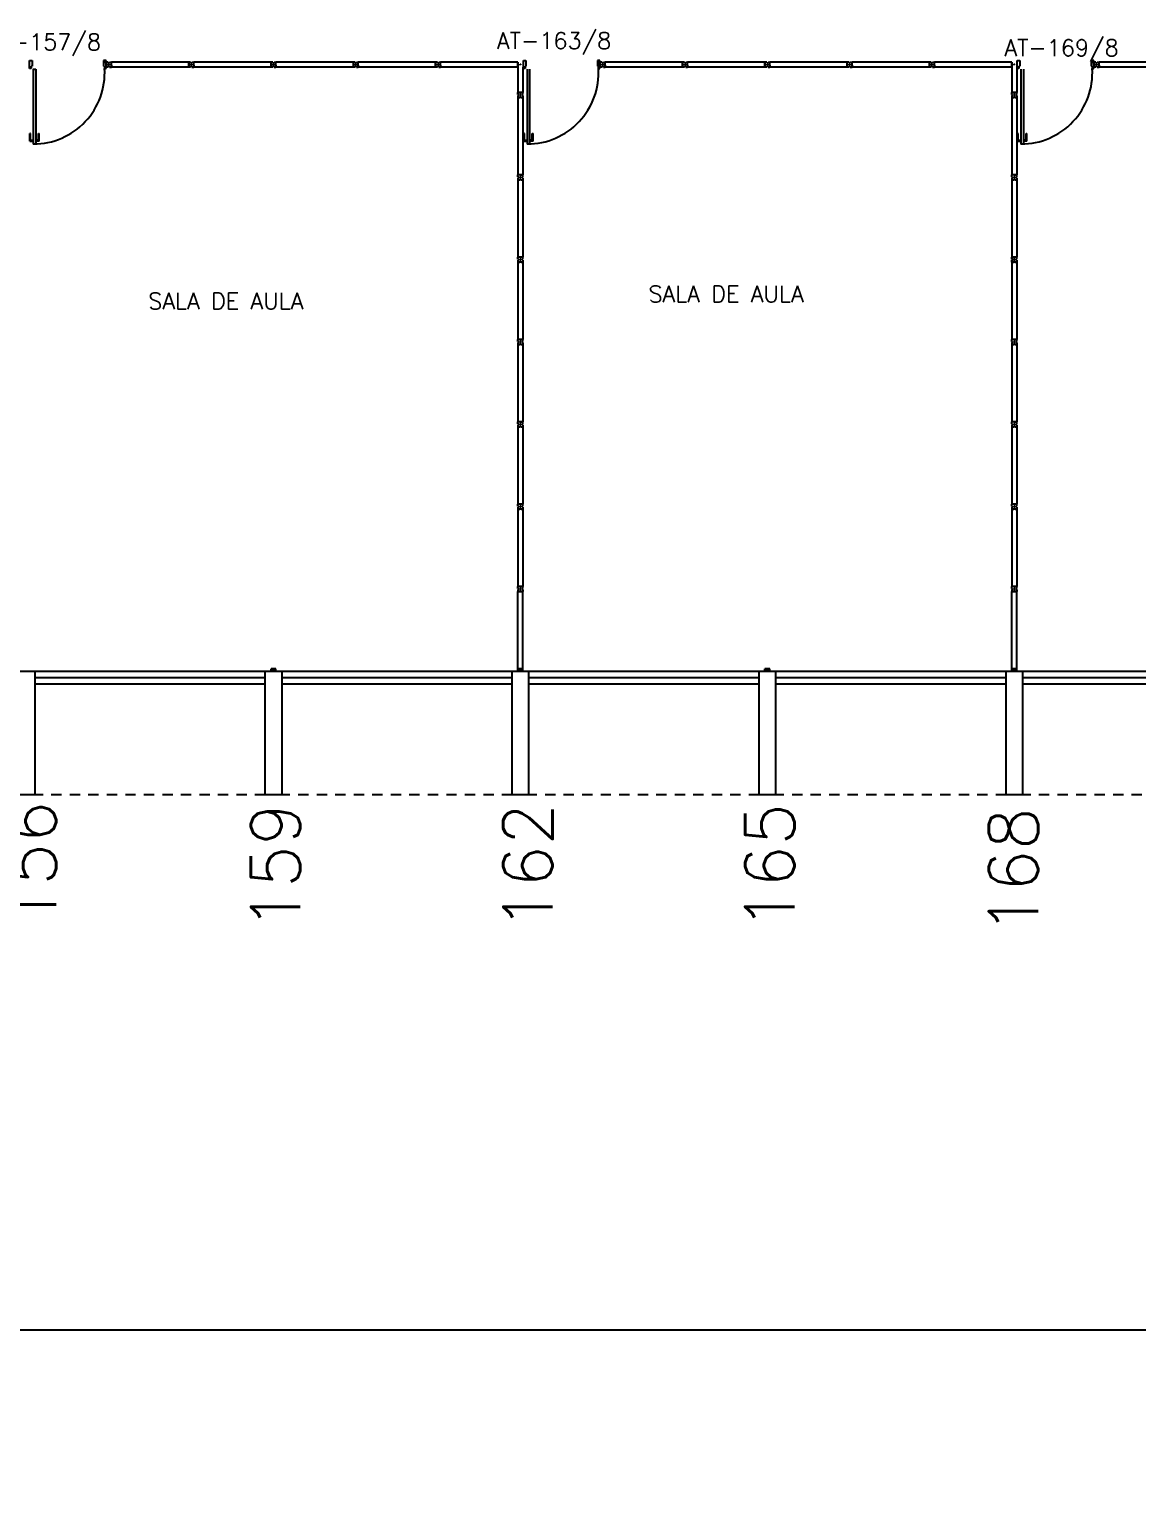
# Model space of a CAD drawing. Header units: millimetres. Extents: x 2860 to 3104, y 1039 to 1134.
# Drawn here: x 3029.24 to 3042.7, y 1042.17 to 1059.97 of the extents above; entities that cross this region are included whole.
import ezdxf

# ---------------------------------------------------------------- set-up
doc = ezdxf.new("R2010")
doc.units = ezdxf.units.MM
doc.linetypes.add('HIDDEN2', pattern=[0.1875, 0.125, -0.0625])
for name, color, linetype in [('ALV', 2, 'Continuous'), ('DIV', 2, 'Continuous'), ('ESQ', 2, 'Continuous'), ('ESTR', 3, 'Continuous'), ('NOPILAR1', 2, 'Continuous'), ('PROJ', 1, 'HIDDEN2'), ('TEXTO', 2, 'Continuous'), ('TEXTO-CENTRO-CUSTO', 2, 'Continuous'), ('TEXTO-ENDEREÇO', 2, 'Continuous')]:
    doc.layers.add(name, color=color, linetype=linetype)
doc.styles.add('1', font='romans.shx')
doc.styles.add('NOPILAR', font='simplex.shx', dxfattribs={"height": 0.6})
doc.styles.add('UNB-100', font='simplex.shx', dxfattribs={"height": 0.2})
doc.styles.add('UNB-100-1', font='simplex.shx', dxfattribs={"height": 0.2})
doc.dimstyles.new('1-600', dxfattribs={"dimtxt": 1.1, "dimasz": 2.5, "dimexe": 2, "dimexo": 4, "dimgap": 0.2, "dimtad": 1, "dimdec": 0, "dimzin": 4, "dimdsep": 46, "dimlunit": 6, "dimtxsty": '1', "dimblk1": 'NONE', "dimblk2": 'NONE', "dimsah": 1, "dimcen": 0, "dimclrd": 2, "dimclre": 2, "dimclrt": 2, "dimadec": 0, "dimazin": 0, "dimtfac": 1, "dimtdec": 0, "dimtmove": 2, "dimatfit": 3, "dimldrblk": 'NONE', "dimfxl": 1, "dimtolj": 1, "dimtzin": 0, "dimarcsym": 0})

# ---------------------------------------------------------------- blocks, each defined once
blk = doc.blocks.new('*D71')
at = {"layer": 'DEFPOINTS', "color": 0, "transparency": 16777216}
for p in [(2912.108, 1050.674), (3053.108, 1050.674), (3053.108, 1044.174)]:
    blk.add_point(p, dxfattribs=at)
at = {"layer": 'TEXTO-CENTRO-CUSTO', "color": 2, "lineweight": -2, "transparency": 16777216}
for p, q in [((2912.108, 1046.674), (2912.108, 1042.174)), ((3053.108, 1046.674), (3053.108, 1042.174)), ((2912.108, 1044.174), (3053.108, 1044.174))]:
    blk.add_line(p, q, dxfattribs=at)
at = {"layer": 'TEXTO-CENTRO-CUSTO', "color": 2, "transparency": 16777216, "insert": (2982.608, 1045.107), "char_height": 1.1, "attachment_point": 5, "style": '1'}
blk.add_mtext('\\A1;Biologia', dxfattribs=at)
blk = doc.blocks.new('_NONE')
at = {"color": 0, "linetype": 'ByBlock'}
blk.add_circle((0, 0), 0.25, dxfattribs=at)
blk = doc.blocks.new('DIV-TTS')
for p, q in [((-0.0051, 0), (0.0051, 0)), ((0, -0.0051), (0, 0.0051)), ((0.0205, 0.006), (0.03, 0.006)), ((0.0205, -0.006), (0.0205, 0.006)), ((0.03, 0.03), (0.97, 0.03)), ((0.03, 0.03), (0.03, -0.03)), ((0.03, 0.009), (0.03, 0.027)), ((0.03, 0.005), (0.03, -0.005)), ((0.97, 0.03), (0.97, -0.03)), ((0.9795, 0.006), (0.97, 0.006)), ((0.97, 0.005), (0.97, -0.005)), ((0.9795, -0.006), (0.9795, 0.006)), ((1.0051, 0), (0.9949, 0)), ((0.9949, 0), (1.0051, 0)), ((1, -0.0051), (1, 0.0051)), ((0.0205, -0.006), (0.03, -0.006)), ((0.03, -0.03), (0.03, -0.009)), ((0.03, -0.009), (0.03, -0.027)), ((0.03, -0.03), (0.97, -0.03)), ((0.9795, -0.006), (0.97, -0.006))]:
    blk.add_line(p, q)
blk = doc.blocks.new('MTINI-TTS')
for p, q in [((-0.03, 0.008), (-0.03, 0.03)), ((0.03, 0.03), (-0.03, 0.03)), ((-0.03, 0.008), (-0.02, 0.008)), ((-0.009, 0.03), (-0.027, 0.03)), ((-0.02, 0.008), (-0.02, 0)), ((-0.001, 0), (-0.02, 0)), ((-0.006, 0.02), (-0.006, 0.03)), ((-0.006, 0.023), (-0.006, 0.027)), ((-0.006, 0.02), (0.006, 0.02)), ((0.005, 0.03), (-0.005, 0.03)), ((0.005, 0), (-0.005, 0)), ((0.004, 0.02), (-0.004, 0.02)), ((0.02, 0), (-0.001, 0)), ((0, -0.005), (0, 0.005)), ((0.006, 0.02), (0.006, 0.03)), ((0.006, 0.023), (0.006, 0.027)), ((0.009, 0.03), (0.027, 0.03)), ((0.03, 0.008), (0.02, 0.008)), ((0.02, 0), (0.02, 0.008)), ((0.03, 0.008), (0.03, 0.03))]:
    blk.add_line(p, q)
blk = doc.blocks.new('DIVMT-TTS')
for p, q in [((-0.03, 0.03), (-0.03, 0.006)), ((-0.008, 0.03), (-0.03, 0.03)), ((-0.0185, 0.006), (-0.03, 0.006)), ((-0.0185, -0.006), (-0.0185, 0.006)), ((-0.008, 0.03), (-0.008, 0.02)), ((-0.008, 0.02), (0.008, 0.02)), ((-0.0051, 0), (0.0051, 0)), ((0.0051, 0), (-0.0051, 0)), ((-0.0051, 0), (0.0051, 0)), ((0, -0.0051), (0, 0.0051)), ((0, 0.0051), (0, -0.0051)), ((0.008, 0.03), (0.008, 0.02)), ((0.008, 0.03), (0.03, 0.03)), ((0.0205, 0.006), (0.03, 0.006)), ((0.0205, -0.006), (0.0205, 0.006)), ((0.0205, 0.006), (0.0205, -0.006)), ((0.0205, 0.006), (0.03, 0.006)), ((0.97, 0.03), (0.03, 0.03)), ((0.03, 0.006), (0.03, 0.03)), ((0.03, -0.03), (0.03, 0.03)), ((0.03, -0.005), (0.03, 0.005)), ((0.97, -0.03), (0.97, 0.03)), ((0.97, 0.03), (0.97, 0.009)), ((0.97, 0.009), (0.97, 0.027)), ((0.9795, 0.006), (0.97, 0.006)), ((0.97, -0.005), (0.97, 0.005)), ((0.9795, 0.006), (0.9795, -0.006)), ((1.0051, 0), (0.9949, 0)), ((1, 0.0051), (1, -0.0051)), ((-0.0185, -0.006), (-0.03, -0.006)), ((-0.03, -0.03), (-0.03, -0.006)), ((-0.008, -0.03), (-0.03, -0.03)), ((-0.008, -0.03), (-0.008, -0.02)), ((-0.008, -0.02), (0.008, -0.02)), ((0.008, -0.03), (0.008, -0.02)), ((0.008, -0.03), (0.03, -0.03)), ((0.0205, -0.006), (0.03, -0.006)), ((0.0205, -0.006), (0.03, -0.006)), ((0.03, -0.006), (0.03, -0.03)), ((0.97, -0.03), (0.03, -0.03)), ((0.9795, -0.006), (0.97, -0.006)), ((0.97, -0.009), (0.97, -0.027))]:
    blk.add_line(p, q)
blk = doc.blocks.new('MTT-TTS')
for p, q in [((-0.008, 0.03), (-0.03, 0.03)), ((-0.03, 0.03), (-0.03, 0.006)), ((-0.0185, 0.006), (-0.03, 0.006)), ((-0.0185, -0.006), (-0.0185, 0.006)), ((-0.008, 0.03), (-0.008, 0.02)), ((-0.008, 0.02), (0.008, 0.02)), ((-0.0051, 0), (0.0051, 0)), ((0, -0.0051), (0, 0.0051)), ((0.008, 0.03), (0.03, 0.03)), ((0.008, 0.03), (0.008, 0.02)), ((0.0205, -0.006), (0.0205, 0.006)), ((0.0205, 0.006), (0.03, 0.006)), ((0.03, 0.006), (0.03, 0.03)), ((-0.03, -0.03), (-0.03, -0.006)), ((-0.0185, -0.006), (-0.03, -0.006)), ((-0.008, -0.03), (-0.03, -0.03)), ((-0.008, -0.02), (0.008, -0.02)), ((-0.008, -0.03), (-0.008, -0.02)), ((0.008, -0.03), (0.008, -0.02)), ((0.008, -0.03), (0.03, -0.03)), ((0.0205, -0.006), (0.03, -0.006)), ((0.03, -0.006), (0.03, -0.03))]:
    blk.add_line(p, q)

msp = doc.modelspace()

# ---------------------------------------------------------------- linework, layer by layer
at = {"layer": 'ALV'}
msp.add_line((3029.289, 1059.489), (3029.319, 1059.489), dxfattribs=at)
at = {"layer": 'DIV'}
for p, q in [((3029.245, 1059.579), (3029.245, 1059.594)), ((3029.245, 1059.594), (3029.275, 1059.594)), ((3029.245, 1059.509), (3029.245, 1059.579)), ((3029.275, 1059.594), (3029.275, 1059.524)), ((3030.144, 1059.594), (3030.144, 1059.524)), ((3030.174, 1059.594), (3030.144, 1059.594)), ((3030.157, 1059.594), (3030.157, 1059.574)), ((3030.157, 1059.574), (3030.172, 1059.574)), ((3030.174, 1059.579), (3030.174, 1059.594)), ((3030.174, 1059.509), (3030.174, 1059.579)), ((3035.245, 1059.579), (3035.245, 1059.594)), ((3035.245, 1059.594), (3035.275, 1059.594)), ((3035.245, 1059.509), (3035.245, 1059.579)), ((3035.275, 1059.594), (3035.275, 1059.524)), ((3036.144, 1059.594), (3036.144, 1059.524)), ((3036.174, 1059.594), (3036.144, 1059.594)), ((3036.157, 1059.594), (3036.157, 1059.574)), ((3036.157, 1059.574), (3036.172, 1059.574)), ((3036.174, 1059.579), (3036.174, 1059.594)), ((3036.174, 1059.509), (3036.174, 1059.579)), ((3041.245, 1059.579), (3041.245, 1059.594)), ((3041.245, 1059.594), (3041.275, 1059.594)), ((3041.245, 1059.509), (3041.245, 1059.579)), ((3041.275, 1059.594), (3041.275, 1059.524)), ((3042.144, 1059.594), (3042.144, 1059.524)), ((3042.174, 1059.594), (3042.144, 1059.594)), ((3042.157, 1059.594), (3042.157, 1059.574)), ((3042.157, 1059.574), (3042.172, 1059.574)), ((3042.174, 1059.579), (3042.174, 1059.594)), ((3042.174, 1059.509), (3042.174, 1059.579)), ((3029.265, 1059.494), (3029.244, 1059.494)), ((3029.245, 1059.494), (3029.245, 1059.509)), ((3029.265, 1059.524), (3029.265, 1059.494)), ((3029.265, 1059.524), (3029.275, 1059.524)), ((3029.289, 1059.489), (3029.289, 1058.575)), ((3029.319, 1059.489), (3029.319, 1058.575)), ((3030.154, 1059.524), (3030.144, 1059.524)), ((3030.154, 1059.524), (3030.154, 1059.494)), ((3030.154, 1059.494), (3030.174, 1059.494)), ((3030.157, 1059.514), (3030.172, 1059.514)), ((3030.157, 1059.494), (3030.157, 1059.514)), ((3030.174, 1059.494), (3030.174, 1059.509)), ((3035.178, 1059.514), (3035.178, 1059.204)), ((3035.238, 1059.514), (3035.238, 1059.204)), ((3035.265, 1059.494), (3035.244, 1059.494)), ((3035.245, 1059.494), (3035.245, 1059.509)), ((3035.265, 1059.524), (3035.265, 1059.494)), ((3035.265, 1059.524), (3035.275, 1059.524)), ((3035.289, 1059.489), (3035.289, 1058.575)), ((3035.319, 1059.489), (3035.319, 1058.575)), ((3036.154, 1059.524), (3036.144, 1059.524)), ((3036.154, 1059.524), (3036.154, 1059.494)), ((3036.154, 1059.494), (3036.174, 1059.494)), ((3036.157, 1059.514), (3036.172, 1059.514)), ((3036.157, 1059.494), (3036.157, 1059.514)), ((3036.174, 1059.494), (3036.174, 1059.509)), ((3041.178, 1059.514), (3041.178, 1059.204)), ((3041.238, 1059.514), (3041.238, 1059.204)), ((3041.265, 1059.494), (3041.244, 1059.494)), ((3041.245, 1059.494), (3041.245, 1059.509)), ((3041.265, 1059.524), (3041.265, 1059.494)), ((3041.265, 1059.524), (3041.275, 1059.524)), ((3041.289, 1059.489), (3041.289, 1058.575)), ((3041.319, 1059.489), (3041.319, 1058.575)), ((3042.154, 1059.524), (3042.144, 1059.524)), ((3042.154, 1059.524), (3042.154, 1059.494)), ((3042.154, 1059.494), (3042.174, 1059.494)), ((3042.157, 1059.514), (3042.172, 1059.514)), ((3042.157, 1059.494), (3042.157, 1059.514)), ((3042.174, 1059.494), (3042.174, 1059.509)), ((3035.202, 1059.204), (3035.178, 1059.204)), ((3035.178, 1059.182), (3035.178, 1059.204)), ((3035.238, 1059.204), (3035.178, 1059.204)), ((3035.178, 1059.182), (3035.188, 1059.182)), ((3035.188, 1059.166), (3035.188, 1059.182)), ((3035.202, 1059.194), (3035.202, 1059.204)), ((3035.202, 1059.194), (3035.202, 1059.204)), ((3035.214, 1059.194), (3035.202, 1059.194)), ((3035.202, 1059.194), (3035.214, 1059.194)), ((3035.213, 1059.204), (3035.203, 1059.204)), ((3035.213, 1059.174), (3035.203, 1059.174)), ((3035.203, 1059.174), (3035.213, 1059.174)), ((3035.208, 1059.169), (3035.208, 1059.179)), ((3035.208, 1059.179), (3035.208, 1059.169)), ((3035.208, 1059.169), (3035.208, 1059.179)), ((3035.214, 1059.204), (3035.238, 1059.204)), ((3035.214, 1059.194), (3035.214, 1059.204)), ((3035.214, 1059.194), (3035.214, 1059.204)), ((3035.238, 1059.182), (3035.228, 1059.182)), ((3035.228, 1059.166), (3035.228, 1059.182)), ((3035.238, 1059.182), (3035.238, 1059.204)), ((3041.202, 1059.204), (3041.178, 1059.204)), ((3041.178, 1059.182), (3041.178, 1059.204)), ((3041.238, 1059.204), (3041.178, 1059.204)), ((3041.178, 1059.182), (3041.188, 1059.182)), ((3041.188, 1059.166), (3041.188, 1059.182)), ((3041.202, 1059.194), (3041.202, 1059.204)), ((3041.202, 1059.194), (3041.202, 1059.204)), ((3041.214, 1059.194), (3041.202, 1059.194)), ((3041.202, 1059.194), (3041.214, 1059.194)), ((3041.213, 1059.204), (3041.203, 1059.204)), ((3041.213, 1059.174), (3041.203, 1059.174)), ((3041.203, 1059.174), (3041.213, 1059.174)), ((3041.208, 1059.169), (3041.208, 1059.179)), ((3041.208, 1059.179), (3041.208, 1059.169)), ((3041.208, 1059.169), (3041.208, 1059.179)), ((3041.214, 1059.204), (3041.238, 1059.204)), ((3041.214, 1059.194), (3041.214, 1059.204)), ((3041.214, 1059.194), (3041.214, 1059.204)), ((3041.238, 1059.182), (3041.228, 1059.182)), ((3041.228, 1059.166), (3041.228, 1059.182)), ((3041.238, 1059.182), (3041.238, 1059.204)), ((3035.178, 1059.166), (3035.188, 1059.166)), ((3035.178, 1059.166), (3035.178, 1059.144)), ((3035.178, 1059.144), (3035.202, 1059.144)), ((3035.202, 1059.155), (3035.202, 1059.144)), ((3035.214, 1059.155), (3035.202, 1059.155)), ((3035.214, 1059.155), (3035.214, 1059.144)), ((3035.238, 1059.144), (3035.214, 1059.144)), ((3035.238, 1059.166), (3035.228, 1059.166)), ((3035.238, 1059.166), (3035.238, 1059.144)), ((3041.178, 1059.166), (3041.188, 1059.166)), ((3041.178, 1059.166), (3041.178, 1059.144)), ((3041.178, 1059.144), (3041.202, 1059.144)), ((3041.202, 1059.155), (3041.202, 1059.144)), ((3041.214, 1059.155), (3041.202, 1059.155)), ((3041.214, 1059.155), (3041.214, 1059.144)), ((3041.238, 1059.144), (3041.214, 1059.144)), ((3041.238, 1059.166), (3041.228, 1059.166)), ((3041.238, 1059.166), (3041.238, 1059.144)), ((3029.257, 1058.705), (3029.247, 1058.705)), ((3029.247, 1058.615), (3029.247, 1058.705)), ((3029.257, 1058.625), (3029.257, 1058.705)), ((3029.351, 1058.705), (3029.361, 1058.705)), ((3029.351, 1058.625), (3029.351, 1058.705)), ((3029.361, 1058.615), (3029.361, 1058.705)), ((3035.257, 1058.705), (3035.247, 1058.705)), ((3035.247, 1058.615), (3035.247, 1058.705)), ((3035.257, 1058.625), (3035.257, 1058.705)), ((3035.351, 1058.705), (3035.361, 1058.705)), ((3035.351, 1058.625), (3035.351, 1058.705)), ((3035.361, 1058.615), (3035.361, 1058.705)), ((3041.257, 1058.705), (3041.247, 1058.705)), ((3041.247, 1058.615), (3041.247, 1058.705)), ((3041.257, 1058.625), (3041.257, 1058.705)), ((3041.351, 1058.705), (3041.361, 1058.705)), ((3041.351, 1058.625), (3041.351, 1058.705)), ((3041.361, 1058.615), (3041.361, 1058.705)), ((3029.247, 1058.615), (3029.287, 1058.615)), ((3029.257, 1058.625), (3029.287, 1058.625)), ((3029.319, 1058.575), (3029.289, 1058.575)), ((3029.351, 1058.625), (3029.321, 1058.625)), ((3029.361, 1058.615), (3029.321, 1058.615)), ((3035.247, 1058.615), (3035.287, 1058.615)), ((3035.257, 1058.625), (3035.287, 1058.625)), ((3035.319, 1058.575), (3035.289, 1058.575)), ((3035.351, 1058.625), (3035.321, 1058.625)), ((3035.361, 1058.615), (3035.321, 1058.615)), ((3041.247, 1058.615), (3041.287, 1058.615)), ((3041.257, 1058.625), (3041.287, 1058.625)), ((3041.319, 1058.575), (3041.289, 1058.575)), ((3041.351, 1058.625), (3041.321, 1058.625)), ((3041.361, 1058.615), (3041.321, 1058.615))]:
    msp.add_line(p, q, dxfattribs=at)
at = {"layer": 'DIV', "color": 1}
for centre in [(3029.292, 1059.444), (3035.292, 1059.444), (3041.292, 1059.444)]:
    msp.add_arc(centre, 0.865, 270, 3.3214, dxfattribs=at)
at = {"layer": 'ESQ', "color": 1}
for p, q in [((3029.308, 1052.174), (3032.108, 1052.174)), ((3029.308, 1052.099), (3032.108, 1052.099)), ((3032.308, 1052.174), (3035.108, 1052.174)), ((3032.308, 1052.099), (3035.108, 1052.099)), ((3035.308, 1052.174), (3038.108, 1052.174)), ((3035.308, 1052.099), (3038.108, 1052.099)), ((3038.308, 1052.174), (3041.108, 1052.174)), ((3038.308, 1052.099), (3041.108, 1052.099)), ((3041.308, 1052.174), (3044.108, 1052.174)), ((3041.308, 1052.099), (3044.108, 1052.099)), ((3029.308, 1052.024), (3032.108, 1052.024)), ((3032.308, 1052.024), (3035.108, 1052.024)), ((3035.308, 1052.024), (3038.108, 1052.024)), ((3038.308, 1052.024), (3041.108, 1052.024)), ((3041.308, 1052.024), (3044.108, 1052.024))]:
    msp.add_line(p, q, dxfattribs=at)
at = {"layer": 'ESTR'}
for points in [[(3029.308, 1052.174), (3029.308, 1050.674), (3029.108, 1050.674), (3029.108, 1052.174)], [(3032.308, 1052.174), (3032.308, 1050.674), (3032.108, 1050.674), (3032.108, 1052.174)], [(3035.308, 1052.174), (3035.308, 1050.674), (3035.108, 1050.674), (3035.108, 1052.174)], [(3038.308, 1052.174), (3038.308, 1050.674), (3038.108, 1050.674), (3038.108, 1052.174)], [(3041.308, 1052.174), (3041.308, 1050.674), (3041.108, 1050.674), (3041.108, 1052.174)]]:
    msp.add_lwpolyline(points, close=True, dxfattribs=at)
at = {"layer": 'PROJ'}
for p, q in [((3032.108, 1050.674), (3029.308, 1050.674)), ((3035.108, 1050.674), (3032.308, 1050.674)), ((3038.108, 1050.674), (3035.308, 1050.674)), ((3041.108, 1050.674), (3038.308, 1050.674)), ((3044.108, 1050.674), (3041.308, 1050.674))]:
    msp.add_line(p, q, dxfattribs=at)

# ---------------------------------------------------------------- block references
at = {"layer": 'DIV'}
for name, p in [('DIVMT-TTS', (3030.208, 1059.544)), ('DIVMT-TTS', (3031.208, 1059.544)), ('DIVMT-TTS', (3032.208, 1059.544)), ('DIVMT-TTS', (3033.208, 1059.544)), ('DIVMT-TTS', (3034.208, 1059.544)), ('DIVMT-TTS', (3036.208, 1059.544)), ('DIVMT-TTS', (3037.208, 1059.544)), ('DIVMT-TTS', (3038.208, 1059.544)), ('DIVMT-TTS', (3039.208, 1059.544)), ('DIVMT-TTS', (3040.208, 1059.544)), ('DIVMT-TTS', (3042.208, 1059.544)), ('MTT-TTS', (3041.208, 1057.174)), ('MTINI-TTS', (3032.208, 1052.174)), ('MTINI-TTS', (3035.208, 1052.174)), ('MTINI-TTS', (3038.208, 1052.174)), ('MTINI-TTS', (3041.208, 1052.174))]:
    msp.add_blockref(name, p, dxfattribs=at)
at = {"layer": 'DIV', "rotation": 90}
for name, p in [('DIVMT-TTS', (3035.208, 1058.174)), ('DIVMT-TTS', (3041.208, 1058.174)), ('DIVMT-TTS', (3035.208, 1057.174)), ('DIVMT-TTS', (3041.208, 1057.174)), ('DIVMT-TTS', (3035.208, 1056.174)), ('DIVMT-TTS', (3041.208, 1056.174)), ('DIVMT-TTS', (3035.208, 1055.174)), ('DIVMT-TTS', (3041.208, 1055.174)), ('DIVMT-TTS', (3035.208, 1054.174)), ('DIVMT-TTS', (3041.208, 1054.174)), ('DIVMT-TTS', (3035.208, 1053.174)), ('DIVMT-TTS', (3041.208, 1053.174)), ('DIV-TTS', (3035.208, 1052.174)), ('DIV-TTS', (3041.208, 1052.174))]:
    msp.add_blockref(name, p, dxfattribs=at)

# ---------------------------------------------------------------- texts
at = {"layer": 'NOPILAR1', "style": 'NOPILAR'}
for s, p in [('156', (3029.568, 1049.058)), ('156', (3029.568, 1049.058)), ('159', (3032.533, 1049.031)), ('159', (3032.533, 1049.031)), ('162', (3035.599, 1049.031)), ('162', (3035.599, 1049.031)), ('165', (3038.537, 1049.031)), ('165', (3038.537, 1049.031)), ('168', (3041.498, 1048.978)), ('168', (3041.498, 1048.978))]:
    msp.add_text(s, height=0.6, rotation=90, dxfattribs=at).set_placement(p)
at = {"layer": 'TEXTO', "style": 'UNB-100'}
for p in [(3030.686, 1056.571), (3036.764, 1056.658)]:
    msp.add_text('SALA DE AULA', height=0.2, dxfattribs=at).set_placement(p)
at = {"layer": 'TEXTO-ENDEREÇO', "style": 'UNB-100-1'}
for s, p in [('AT-157/8', (3028.724, 1059.718)), ('AT-163/8', (3034.923, 1059.734)), ('AT-169/8', (3041.088, 1059.647))]:
    msp.add_text(s, height=0.2, dxfattribs=at).set_placement(p)

# ---------------------------------------------------------------- dimensions: what is measured, and where the dimension line sits
at = {"layer": 'TEXTO-CENTRO-CUSTO'}
dim = msp.add_aligned_dim(p1=(2912.108, 1050.674), p2=(3053.108, 1050.674), distance=-6.5, text='Biologia', dimstyle='1-600', dxfattribs=at)
dim.commit()
dim.dimension.update_dxf_attribs({"geometry": '*D71', "text_midpoint": (2982.608, 1045.107)})

doc.saveas('drawing.dxf')
